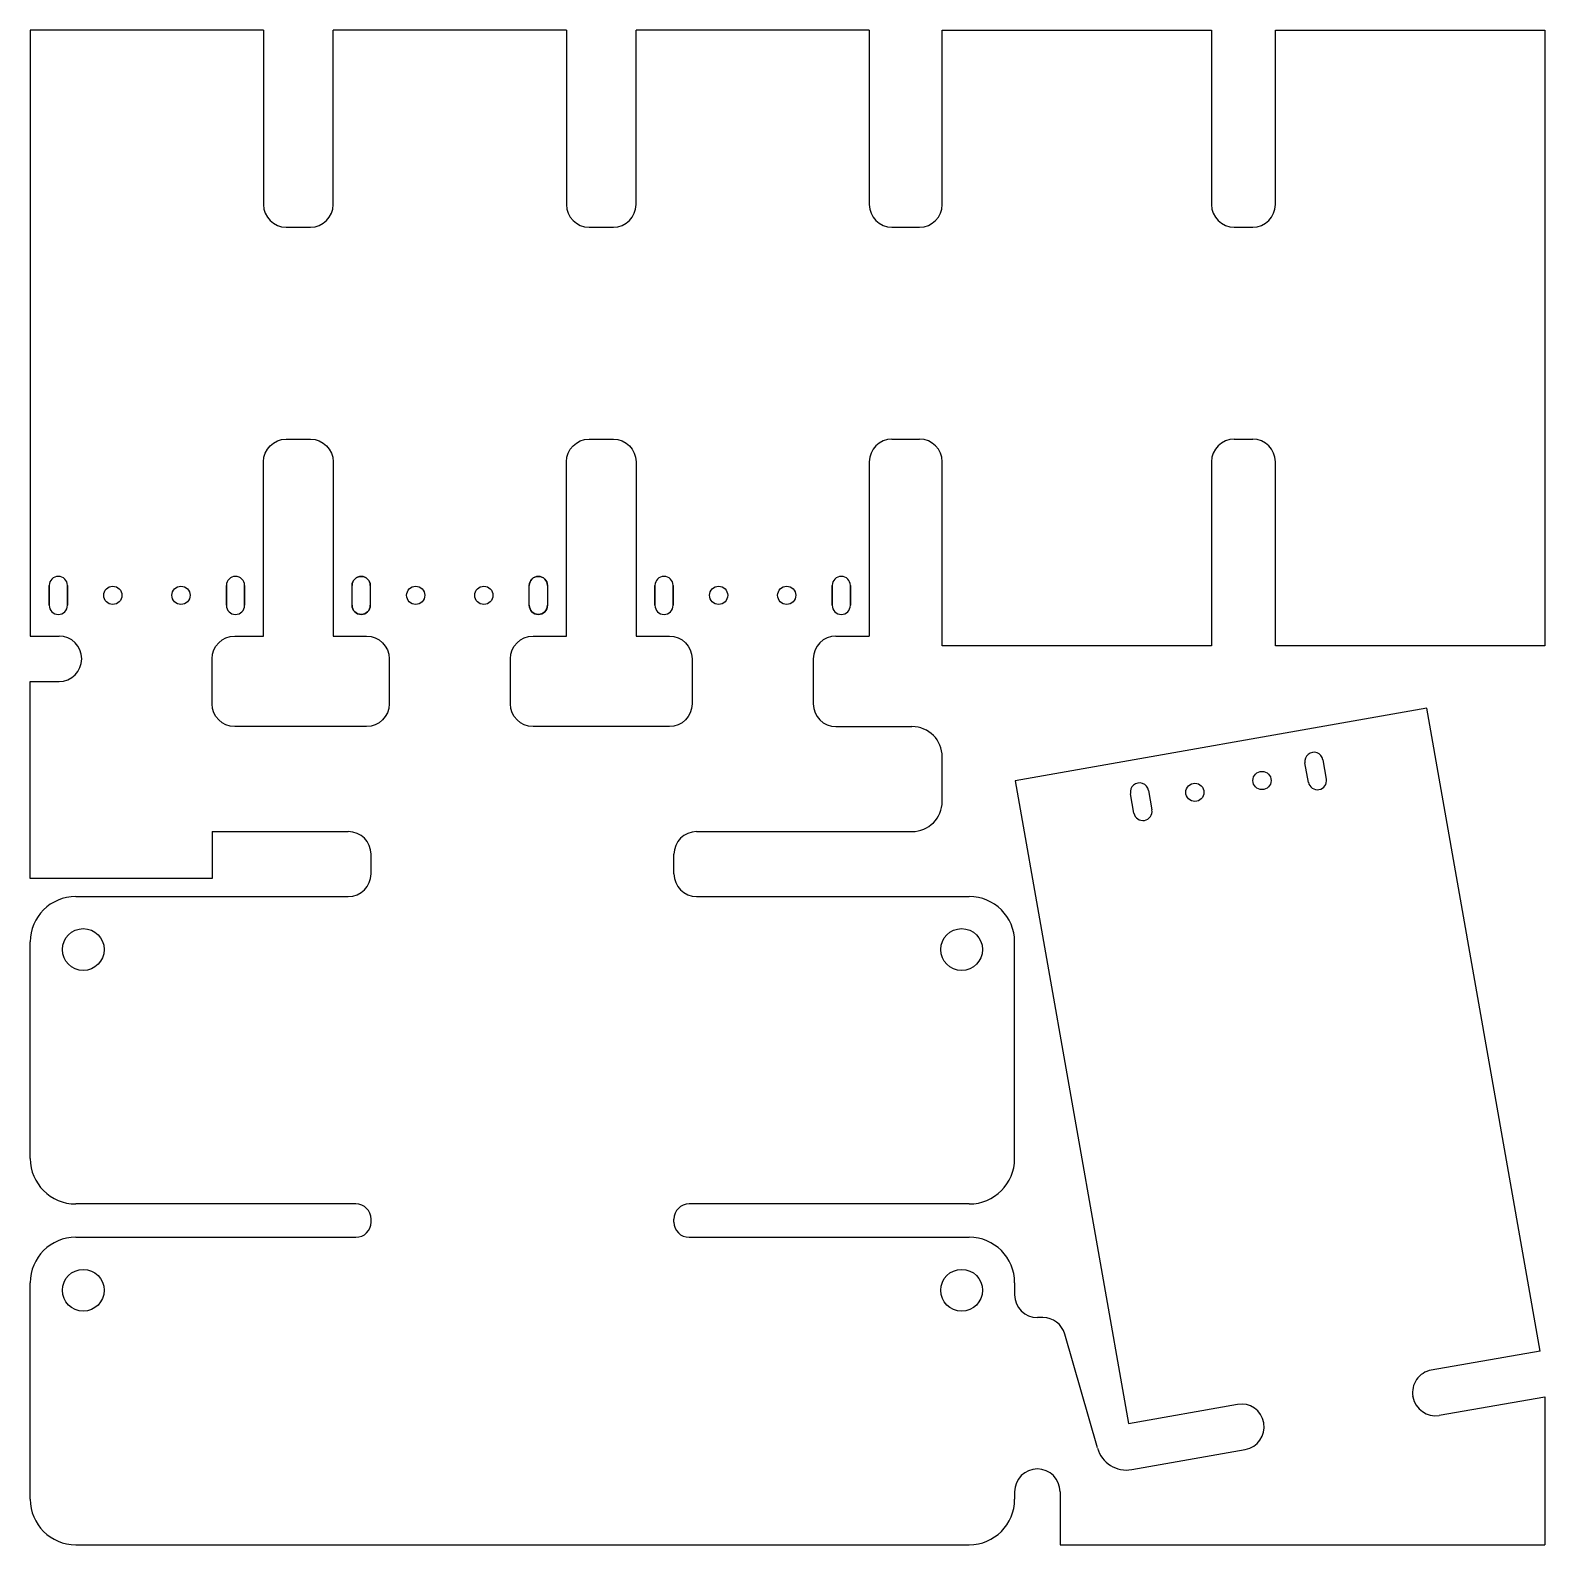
# Model space of a CAD drawing. Header units: millimetres. Extents: x 0 to 100, y 0 to 100.
import ezdxf

# ---------------------------------------------------------------- set-up
doc = ezdxf.new("R2010")
doc.units = ezdxf.units.MM
doc.layers.get('0').update_dxf_attribs({"linetype": 'CONTINUOUS'})

msp = doc.modelspace()

# ---------------------------------------------------------------- linework, layer by layer
for p, q in [((15.4, 100), (0, 100)), ((0, 100), (0, 60)), ((15.4, 100), (15.4, 88.5)), ((35.4, 100), (20, 100)), ((20, 88.5), (20, 100)), ((35.4, 100), (35.4, 88.5)), ((55.4, 100), (40, 100)), ((40, 88.5), (40, 100)), ((55.4, 100), (55.4, 88.5)), ((60.22, 100), (78, 100)), ((60.22, 88.5), (60.22, 100)), ((78, 100), (78, 88.5)), ((82.22, 100), (100, 100)), ((82.22, 88.5), (82.22, 100)), ((100, 100), (100, 59.36)), ((16.9, 87), (18.5, 87)), ((36.9, 87), (38.5, 87)), ((56.9, 87), (58.72, 87)), ((79.5, 87), (80.72, 87)), ((56.9, 73), (58.72, 73)), ((79.5, 73), (80.72, 73)), ((55.4, 71.5), (55.4, 60)), ((60.22, 59.36), (60.22, 71.5)), ((78, 71.5), (78, 59.36)), ((82.22, 59.36), (82.22, 71.5)), ((1.25, 62.03), (1.25, 63.34)), ((2.45, 63.34), (2.45, 62.03)), ((12.95, 62.03), (12.95, 63.34)), ((14.15, 63.34), (14.15, 62.03)), ((21.25, 62.03), (21.25, 63.34)), ((22.45, 63.34), (22.45, 62.03)), ((32.95, 62.03), (32.95, 63.34)), ((34.15, 63.34), (34.15, 62.03)), ((41.25, 62.03), (41.25, 63.34)), ((42.45, 63.34), (42.45, 62.03)), ((52.95, 62.03), (52.95, 63.34)), ((54.15, 63.34), (54.15, 62.03)), ((0, 60), (1.9, 60)), ((53.2, 60), (55.4, 60)), ((78, 59.36), (60.22, 59.36)), ((100, 59.36), (82.22, 59.36)), ((3.4, 58.5), (3.4, 58.5)), ((51.7, 58.5), (51.7, 55.52)), ((0, 44), (0, 57)), ((0, 57), (1.9, 57)), ((92.22, 55.24), (65.04, 50.45)), ((99.7, 12.79), (92.22, 55.24)), ((53.2, 54.02), (58.22, 54.02)), ((60.22, 49.09), (60.22, 52.02)), ((84.4, 50.34), (84.17, 51.62)), ((85.35, 51.83), (85.58, 50.55)), ((65.04, 50.45), (72.52, 8)), ((72.87, 48.31), (72.65, 49.59)), ((73.83, 49.8), (74.06, 48.52)), ((12, 47.09), (12, 44)), ((12, 47.09), (21, 47.09)), ((44, 47.09), (58.22, 47.09)), ((22.5, 44.3), (22.5, 45.59)), ((42.5, 44.3), (42.5, 45.59)), ((12, 44), (0, 44)), ((3, 42.8), (21, 42.8)), ((44, 42.8), (62, 42.8)), ((0, 25.5), (0, 39.8)), ((65, 25.5), (65, 39.8)), ((21.5, 22.5), (3, 22.5)), ((62, 22.5), (43.5, 22.5)), ((22.5, 21.3), (22.5, 21.5)), ((42.5, 21.3), (42.5, 21.5)), ((3, 20.3), (21.5, 20.3)), ((43.5, 20.3), (62, 20.3)), ((0, 3), (0, 17.3)), ((65, 17.3), (65, 16.5)), ((66.87, 15), (66.5, 15)), ((70.46, 6.39), (68.31, 13.91)), ((99.7, 12.79), (92.51, 11.53)), ((72.52, 8), (79.71, 9.27)), ((91.3, 9.76), (91.29, 9.79)), ((93.04, 8.55), (100, 9.77)), ((100, 9.77), (100, 0)), ((81.45, 8.03), (81.45, 8.05)), ((72.73, 4.97), (80.23, 6.29)), ((66.5, 5), (66.5, 5)), ((65, 3.5), (65, 3)), ((68, 3.5), (68, 0)), ((3, 0), (62, 0)), ((68, 0), (100, 0))]:
    msp.add_line(p, q)
for points in [[(12, 55.52), (12, 57), (12, 58.5, -0.41421), (13.5, 60), (13.9, 60), (15.4, 60), (15.4, 61.5), (15.4, 71.5, -0.41421), (16.9, 73), (18.5, 73, -0.41421), (20, 71.5), (20, 61.5), (20, 60), (21.5, 60), (22.2, 60, -0.41421), (23.7, 58.5), (23.7, 55.52, -0.41421), (22.2, 54.02), (13.5, 54.02, -0.41421)], [(31.7, 55.52), (31.7, 58.5, -0.41421), (33.2, 60), (33.9, 60), (35.4, 60), (35.4, 61.5), (35.4, 71.5, -0.41421), (36.9, 73), (38.5, 73, -0.41421), (40, 71.5), (40, 61.5), (40, 60), (41.5, 60), (42.2, 60, -0.41421), (43.7, 58.5), (43.7, 55.52, -0.41421), (42.2, 54.02), (33.2, 54.02, -0.41421)], [(2.45, 62.03), (2.45, 63.34, 1), (1.25, 63.34), (1.25, 62.03, 1)], [(12.95, 63.34), (12.95, 62.03, 1), (14.15, 62.03), (14.15, 63.34, 1)], [(22.45, 62.03, -1), (21.25, 62.03), (21.25, 63.34, -1), (22.45, 63.34)], [(34.15, 62.03, -1), (32.95, 62.03), (32.95, 63.34, -1), (34.15, 63.34)], [(41.25, 63.34), (41.25, 62.03, 1), (42.45, 62.03), (42.45, 63.34, 1)], [(52.95, 63.34), (52.95, 62.03, 1), (54.15, 62.03), (54.15, 63.34, 1)]]:
    msp.add_lwpolyline(points, format="xyb", close=True)
for centre, radius in [((5.45, 62.69), 0.6), ((9.95, 62.69), 0.6), ((25.45, 62.69), 0.6), ((29.95, 62.69), 0.6), ((45.45, 62.69), 0.6), ((49.95, 62.69), 0.6), ((81.33, 50.46), 0.6), ((76.9, 49.68), 0.6), ((3.5, 39.3), 1.38), ((61.5, 39.3), 1.38), ((3.5, 16.8), 1.38), ((61.5, 16.8), 1.38)]:
    msp.add_circle(centre, radius)
for centre, radius, start, end in [((16.9, 88.5), 1.5, 180, 270), ((18.5, 88.5), 1.5, 270, 360), ((36.9, 88.5), 1.5, 180, 270), ((38.5, 88.5), 1.5, 270, 360), ((56.9, 88.5), 1.5, 180, 270), ((58.72, 88.5), 1.5, 270, 360), ((79.5, 88.5), 1.5, 180, 270), ((80.72, 88.5), 1.5, 270, 360), ((56.9, 71.5), 1.5, 90, 180), ((58.72, 71.5), 1.5, 0, 90), ((79.5, 71.5), 1.5, 90, 180), ((80.72, 71.5), 1.5, 0, 90), ((1.85, 63.34), 0.6, 0, 180), ((13.55, 63.34), 0.6, 0, 180), ((21.85, 63.34), 0.6, 0, 180), ((33.55, 63.34), 0.6, 0, 180), ((41.85, 63.34), 0.6, 0, 180), ((53.55, 63.34), 0.6, 0, 180), ((1.85, 62.03), 0.6, -180, 0), ((13.55, 62.03), 0.6, -180, 0), ((21.85, 62.03), 0.6, -180, 0), ((33.55, 62.03), 0.6, -180, 0), ((41.85, 62.03), 0.6, -180, 0), ((53.55, 62.03), 0.6, -180, 0), ((1.9, 58.5), 1.5, 0, 90), ((53.2, 58.5), 1.5, 90, 180), ((1.9, 58.5), 1.5, 270, 360), ((53.2, 55.52), 1.5, 180, 270), ((58.22, 52.02), 2, 0, 90), ((84.76, 51.73), 0.6, 10, 190), ((73.24, 49.7), 0.6, 10, 190), ((84.99, 50.45), 0.6, -170, 10), ((58.22, 49.09), 2, 270, 360), ((73.47, 48.42), 0.6, -170, 10), ((21, 45.59), 1.5, 0, 90), ((44, 45.59), 1.5, 90, 180), ((21, 44.3), 1.5, 270, 360), ((44, 44.3), 1.5, 180, 270), ((3, 39.8), 3, 90, 180), ((62, 39.8), 3, 0, 90), ((3, 25.5), 3, 180, 270), ((62, 25.5), 3, -90, 0), ((21.5, 21.5), 1, 0, 90), ((43.5, 21.5), 1, 90, 180), ((21.5, 21.3), 1, 270, 360), ((43.5, 21.3), 1, 180, 270), ((3, 17.3), 3, 90, 180), ((62, 17.3), 3, 0, 90), ((66.5, 16.5), 1.5, 180, 270), ((66.87, 13.5), 1.5, 15.95, 90), ((92.77, 10.05), 1.5, 100, 190), ((79.97, 7.79), 1.5, 10, 100), ((92.78, 10.02), 1.5, 190, 280), ((79.97, 7.77), 1.5, -80, 10), ((72.39, 6.93), 2, 195.95, 280), ((66.5, 3.5), 1.5, 90, 180), ((66.5, 3.5), 1.5, 0, 90), ((3, 3), 3, 180, 270), ((62, 3), 3, -90, 0)]:
    msp.add_arc(centre, radius, start, end)

doc.saveas('drawing.dxf')
